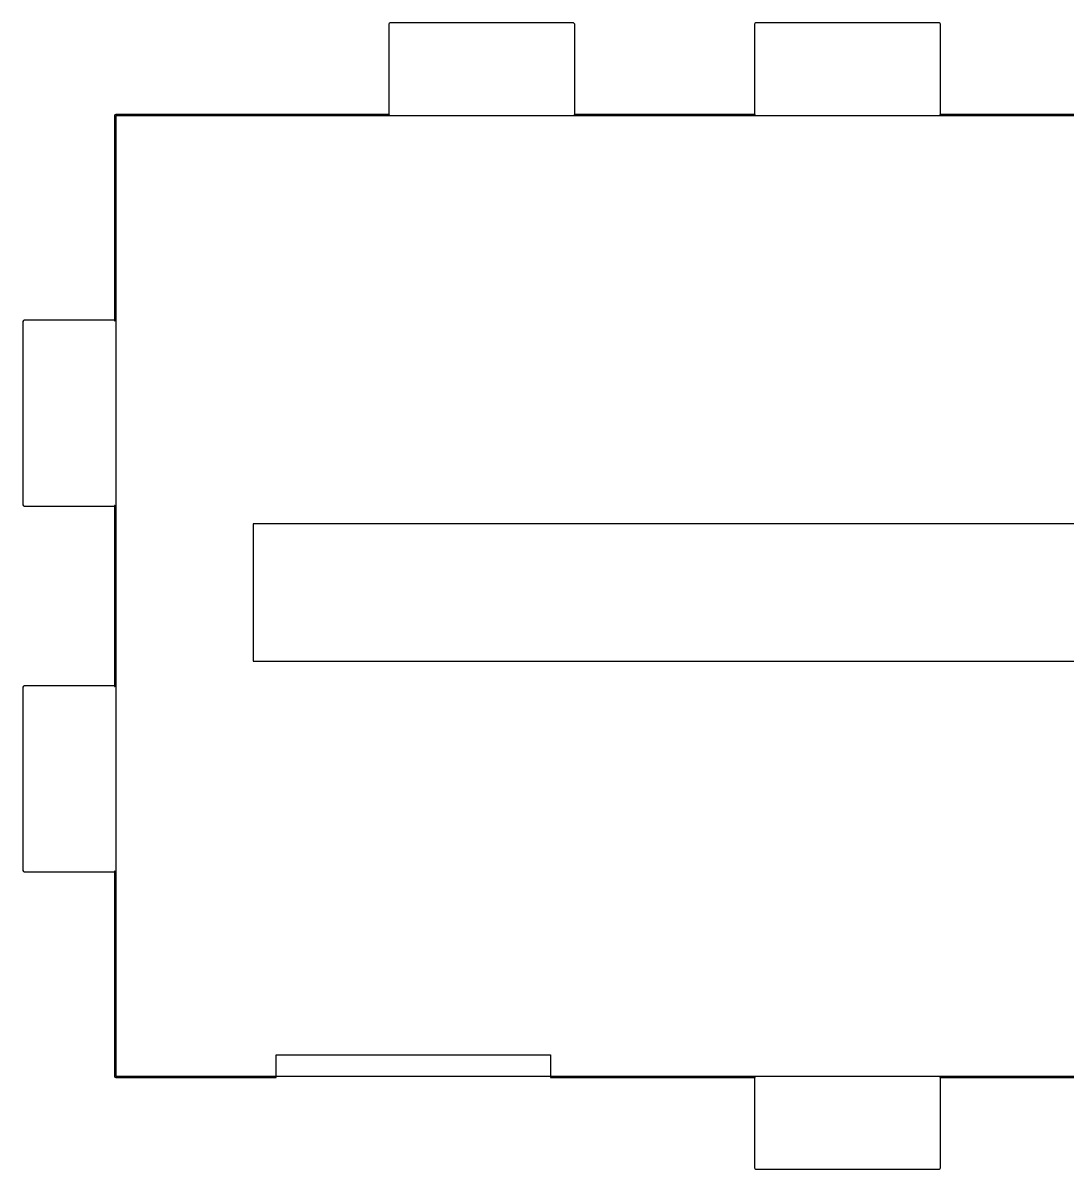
# Model space of a CAD drawing. Extents: x -34 to 366, y 525 to 825.
# Drawn here: x 188.4 to 234.1, y 689.2 to 739.4 of the extents above; entities that cross this region are included whole.
import ezdxf

# ---------------------------------------------------------------- set-up
doc = ezdxf.new("R2010")
doc.units = 0
doc.header["$MEASUREMENT"] = 0
doc.layers.add('CUT', color=30, linetype='CONTINUOUS')
doc.layers.add('ETCH', color=96, linetype='CONTINUOUS')

msp = doc.modelspace()

# ---------------------------------------------------------------- linework, layer by layer
at = {"layer": 'CUT', "color": 0}
for p, q in [((204.403, 739.37), (204.382, 739.333)), ((204.382, 739.333), (204.382, 739.32)), ((204.382, 739.32), (204.382, 735.39)), ((204.44, 739.39), (204.403, 739.37)), ((204.453, 739.39), (204.44, 739.39)), ((212.452, 739.39), (204.453, 739.39)), ((212.465, 739.39), (212.452, 739.39)), ((212.502, 739.37), (212.465, 739.39)), ((212.522, 739.333), (212.502, 739.37)), ((212.522, 739.32), (212.522, 739.333)), ((212.522, 735.39), (212.522, 739.32)), ((220.402, 739.37), (220.383, 739.333)), ((220.383, 739.333), (220.383, 739.32)), ((220.383, 739.32), (220.383, 735.39)), ((220.439, 739.39), (220.402, 739.37)), ((220.452, 739.39), (220.439, 739.39)), ((228.453, 739.39), (220.452, 739.39)), ((228.465, 739.39), (228.453, 739.39)), ((228.502, 739.37), (228.465, 739.39)), ((228.523, 739.333), (228.502, 739.37)), ((228.523, 739.32), (228.523, 739.333)), ((228.523, 735.39), (228.523, 739.32)), ((192.403, 735.37), (192.382, 735.333)), ((192.382, 735.333), (192.382, 735.32)), ((192.382, 735.32), (192.382, 726.39)), ((192.44, 735.39), (192.403, 735.37)), ((192.453, 735.39), (192.44, 735.39)), ((204.382, 735.39), (192.453, 735.39)), ((204.382, 735.39), (204.382, 735.383)), ((204.389, 735.39), (204.382, 735.39)), ((204.382, 735.383), (204.392, 735.362)), ((204.411, 735.381), (204.389, 735.39)), ((204.392, 735.362), (204.409, 735.364)), ((204.409, 735.364), (204.411, 735.381)), ((212.514, 735.39), (212.492, 735.381)), ((212.492, 735.381), (212.495, 735.364)), ((212.495, 735.364), (212.511, 735.362)), ((212.511, 735.362), (212.522, 735.383)), ((212.522, 735.39), (212.514, 735.39)), ((220.383, 735.39), (212.522, 735.39)), ((212.522, 735.383), (212.522, 735.39)), ((220.383, 735.39), (220.383, 735.383)), ((220.39, 735.39), (220.383, 735.39)), ((220.383, 735.383), (220.393, 735.362)), ((220.412, 735.381), (220.39, 735.39)), ((220.393, 735.362), (220.408, 735.364)), ((220.408, 735.364), (220.412, 735.381)), ((228.515, 735.39), (228.492, 735.381)), ((228.492, 735.381), (228.495, 735.364)), ((228.495, 735.364), (228.512, 735.362)), ((228.512, 735.362), (228.523, 735.383)), ((228.523, 735.39), (228.515, 735.39)), ((236.382, 735.39), (228.523, 735.39)), ((228.523, 735.383), (228.523, 735.39)), ((188.403, 726.37), (188.382, 726.333)), ((188.382, 726.333), (188.382, 726.32)), ((188.382, 726.32), (188.382, 718.319)), ((188.44, 726.39), (188.403, 726.37)), ((188.452, 726.39), (188.44, 726.39)), ((192.382, 726.39), (188.452, 726.39)), ((192.382, 726.39), (192.382, 726.383)), ((192.389, 726.39), (192.382, 726.39)), ((192.382, 726.383), (192.392, 726.361)), ((192.411, 726.381), (192.389, 726.39)), ((192.392, 726.361), (192.409, 726.364)), ((192.409, 726.364), (192.411, 726.381)), ((188.382, 718.319), (188.382, 718.308)), ((188.382, 718.308), (188.403, 718.271)), ((188.403, 718.271), (188.44, 718.25)), ((188.44, 718.25), (188.452, 718.25)), ((188.452, 718.25), (192.382, 718.25)), ((192.392, 718.281), (192.382, 718.259)), ((192.382, 718.259), (192.382, 718.25)), ((192.382, 718.25), (192.389, 718.25)), ((192.382, 718.25), (192.382, 710.39)), ((192.389, 718.25), (192.411, 718.261)), ((192.409, 718.277), (192.392, 718.281)), ((192.411, 718.261), (192.409, 718.277)), ((188.403, 710.369), (188.382, 710.332)), ((188.382, 710.332), (188.382, 710.32)), ((188.382, 710.32), (188.382, 702.321)), ((188.44, 710.39), (188.403, 710.369)), ((188.452, 710.39), (188.44, 710.39)), ((192.382, 710.39), (188.452, 710.39)), ((192.382, 710.39), (192.382, 710.383)), ((192.389, 710.39), (192.382, 710.39)), ((192.382, 710.383), (192.392, 710.361)), ((192.411, 710.38), (192.389, 710.39)), ((192.392, 710.361), (192.409, 710.364)), ((192.409, 710.364), (192.411, 710.38)), ((188.382, 702.321), (188.382, 702.308)), ((188.382, 702.308), (188.403, 702.271)), ((188.403, 702.271), (188.44, 702.25)), ((188.44, 702.25), (188.452, 702.25)), ((188.452, 702.25), (192.382, 702.25)), ((192.392, 702.281), (192.382, 702.259)), ((192.382, 702.259), (192.382, 702.25)), ((192.382, 702.25), (192.389, 702.25)), ((192.382, 702.25), (192.382, 693.321)), ((192.389, 702.25), (192.411, 702.261)), ((192.409, 702.278), (192.392, 702.281)), ((192.411, 702.261), (192.409, 702.278)), ((199.453, 693.25), (199.453, 694.25)), ((199.453, 694.25), (211.453, 694.25)), ((211.453, 694.25), (211.453, 693.25)), ((192.382, 693.321), (192.382, 693.308)), ((192.382, 693.308), (192.403, 693.271)), ((192.403, 693.271), (192.44, 693.25)), ((192.44, 693.25), (192.453, 693.25)), ((192.453, 693.25), (199.453, 693.25)), ((211.453, 693.25), (212.522, 693.25)), ((212.514, 693.25), (212.522, 693.25)), ((212.522, 693.25), (220.383, 693.25)), ((220.393, 693.281), (220.383, 693.259)), ((220.383, 693.259), (220.383, 693.25)), ((220.383, 693.25), (220.39, 693.25)), ((220.383, 693.25), (220.383, 689.32)), ((220.39, 693.25), (220.412, 693.261)), ((220.408, 693.278), (220.393, 693.281)), ((220.412, 693.261), (220.408, 693.278)), ((228.495, 693.278), (228.492, 693.261)), ((228.492, 693.261), (228.515, 693.25)), ((228.512, 693.281), (228.495, 693.278)), ((228.523, 693.259), (228.512, 693.281)), ((228.515, 693.25), (228.523, 693.25)), ((228.523, 693.25), (228.523, 693.259)), ((228.523, 689.32), (228.523, 693.25)), ((228.523, 693.25), (236.382, 693.25)), ((220.383, 689.32), (220.383, 689.308)), ((220.383, 689.308), (220.402, 689.27)), ((220.402, 689.27), (220.439, 689.25)), ((220.439, 689.25), (220.452, 689.25)), ((220.452, 689.25), (228.453, 689.25)), ((228.453, 689.25), (228.465, 689.25)), ((228.465, 689.25), (228.502, 689.27)), ((228.502, 689.27), (228.523, 689.308)), ((228.523, 689.308), (228.523, 689.32))]:
    msp.add_line(p, q, dxfattribs=at)
at = {"layer": 'ETCH'}
for p, q in [((192.453, 735.321), (192.453, 693.321)), ((304.453, 735.321), (192.453, 735.321)), ((298.453, 717.471), (198.453, 717.471)), ((198.453, 717.471), (198.453, 711.471)), ((198.453, 711.471), (298.453, 711.471)), ((192.453, 693.321), (304.453, 693.321))]:
    msp.add_line(p, q, dxfattribs=at)

doc.saveas('drawing.dxf')
